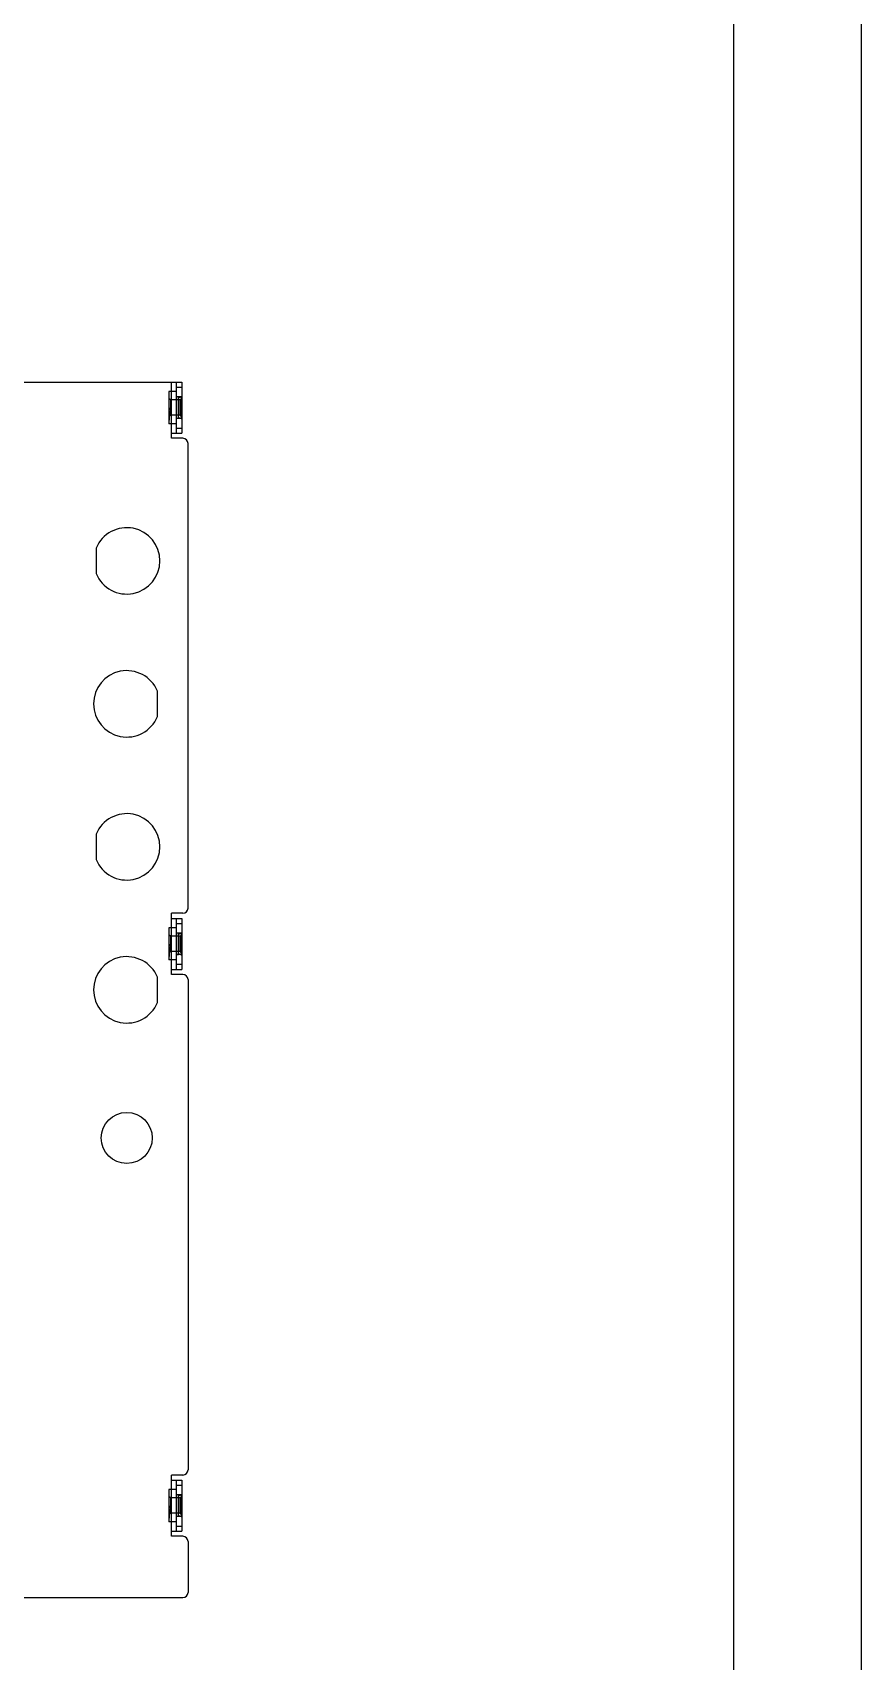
# Model space of a CAD drawing. Header units: millimetres. Extents: x 0 to 8948, y -1340 to 1100.
# Drawn here: x 5780.2 to 5942.4, y -877.8 to -558.9 of the extents above; entities that cross this region are included whole.
import ezdxf

# ---------------------------------------------------------------- set-up
doc = ezdxf.new("R2010")
doc.units = ezdxf.units.MM
doc.header["$LTSCALE"] = 85.25
doc.linetypes.add('HIDDEN', pattern=[0.2, 0.1, -0.1])
doc.layers.get('0').update_dxf_attribs({"linetype": 'CONTINUOUS'})
doc.layers.add('02___PRT_ALL_AXES', color=7, linetype='CONTINUOUS')
doc.layers.add('DEFAULT_2', color=8, linetype='HIDDEN')

msp = doc.modelspace()

# ---------------------------------------------------------------- linework, layer by layer
at = {"color": 7, "linetype": 'Continuous'}
for p, q in [((5942.409, -1339.944), (5942.409, -239.944)), ((5769.102, -627.329), (5809.352, -627.329)), ((5807.352, -629.179), (5807.352, -627.329)), ((5808.352, -637.329), (5808.352, -627.329)), ((5808.352, -629.179), (5806.852, -629.179)), ((5806.852, -629.18), (5806.852, -635.479)), ((5808.352, -628.329), (5809.352, -628.329)), ((5808.352, -635.479), (5806.852, -635.479)), ((5807.352, -638.329), (5807.352, -635.479)), ((5807.352, -637.329), (5809.352, -637.329)), ((5808.352, -636.329), (5809.352, -636.329)), ((5809.602, -638.329), (5807.352, -638.329)), ((5810.602, -730.329), (5810.602, -639.329)), ((5809.602, -731.329), (5807.352, -731.329)), ((5807.352, -734.179), (5807.352, -731.329)), ((5807.352, -732.329), (5809.352, -732.329)), ((5808.352, -742.329), (5808.352, -732.329)), ((5808.352, -733.329), (5809.352, -733.329)), ((5808.352, -734.179), (5806.852, -734.179)), ((5806.852, -734.18), (5806.852, -740.479)), ((5808.352, -740.479), (5806.852, -740.479)), ((5807.352, -743.329), (5807.352, -740.479)), ((5807.352, -742.329), (5809.352, -742.329)), ((5808.352, -741.329), (5809.352, -741.329)), ((5809.602, -743.329), (5807.352, -743.329)), ((5810.602, -744.329), (5810.602, -840.329)), ((5809.602, -841.329), (5807.352, -841.329)), ((5807.352, -844.179), (5807.352, -841.329)), ((5808.352, -844.179), (5806.852, -844.179)), ((5806.852, -844.18), (5806.852, -850.479)), ((5807.352, -842.329), (5809.352, -842.329)), ((5808.352, -852.329), (5808.352, -842.329)), ((5808.352, -843.329), (5809.352, -843.329)), ((5808.352, -850.479), (5806.852, -850.479)), ((5807.352, -853.329), (5807.352, -850.479)), ((5808.352, -851.329), (5809.352, -851.329)), ((5807.352, -852.329), (5809.352, -852.329)), ((5809.602, -853.329), (5807.352, -853.329)), ((5810.602, -854.329), (5810.602, -864.329)), ((5769.102, -865.329), (5809.602, -865.329))]:
    msp.add_line(p, q, dxfattribs=at)
at = {"color": 3, "linetype": 'Continuous'}
for p, q in [((5809.352, -627.329), (5809.352, -637.329)), ((5809.352, -732.329), (5809.352, -742.329)), ((5809.352, -842.329), (5809.352, -852.329))]:
    msp.add_line(p, q, dxfattribs=at)
at = {"color": 7, "linetype": 'Continuous'}
msp.add_lwpolyline([(4417.409, -1314.944), (5917.409, -1314.944), (5917.409, -264.944), (4417.409, -264.944)], close=True, dxfattribs=at)
for centre, start, end in [((5809.602, -639.329), 0, 90), ((5809.602, -730.329), 270, 0), ((5809.602, -744.329), 0, 90), ((5809.602, -840.329), 270, 0), ((5809.602, -854.329), 0, 90), ((5809.602, -864.329), 270, 0)]:
    msp.add_arc(centre, 1, start, end, dxfattribs=at)
at = {"layer": '02___PRT_ALL_AXES', "color": 8, "linetype": 'HIDDEN'}
for p, q in [((5809.352, -630.229), (5808.352, -630.229)), ((5808.352, -634.429), (5808.352, -630.229)), ((5809.352, -634.429), (5809.352, -630.229)), ((5809.352, -634.429), (5808.352, -634.429)), ((5809.352, -735.229), (5808.352, -735.229)), ((5808.352, -739.429), (5808.352, -735.229)), ((5809.352, -739.429), (5809.352, -735.229)), ((5809.352, -739.429), (5808.352, -739.429)), ((5809.352, -845.229), (5808.352, -845.229)), ((5808.352, -849.429), (5808.352, -845.229)), ((5809.352, -849.429), (5809.352, -845.229)), ((5809.352, -849.429), (5808.352, -849.429))]:
    msp.add_line(p, q, dxfattribs=at)
at = {"layer": '02___PRT_ALL_AXES', "color": 7, "linetype": 'Continuous'}
for p, q in [((5792.602, -659.829), (5792.602, -664.829)), ((5804.602, -692.829), (5804.602, -687.829)), ((5792.602, -715.829), (5792.602, -720.829)), ((5804.602, -748.829), (5804.602, -743.829))]:
    msp.add_line(p, q, dxfattribs=at)
msp.add_circle((5798.602, -775.329), 5, dxfattribs=at)
for centre, start, end in [((5798.602, -662.329), 202.61986, 157.38014), ((5798.602, -690.329), 22.61986, 337.38014), ((5798.602, -718.329), 202.61986, 157.38014), ((5798.602, -746.329), 22.61986, 337.38014)]:
    msp.add_arc(centre, 6.5, start, end, dxfattribs=at)
at = {"layer": 'DEFAULT_2', "color": 8, "linetype": 'HIDDEN'}
for p, q in [((5807.152, -630.829), (5806.852, -630.529)), ((5809.022, -630.829), (5807.152, -630.829)), ((5807.152, -630.829), (5807.152, -633.829)), ((5807.352, -635.479), (5807.352, -629.179)), ((5808.732, -630.204), (5808.352, -630.204)), ((5808.732, -630.43), (5809.222, -630.204)), ((5808.732, -634.454), (5808.732, -630.205)), ((5809.022, -630.829), (5809.322, -630.529)), ((5809.022, -630.829), (5809.022, -633.829)), ((5809.322, -630.204), (5809.222, -630.204)), ((5809.222, -630.204), (5809.222, -634.454)), ((5809.322, -634.454), (5809.322, -630.205)), ((5806.872, -632.393), (5806.852, -632.393)), ((5806.872, -632.394), (5806.852, -632.394)), ((5806.872, -632.421), (5806.852, -632.421)), ((5806.852, -632.426), (5806.872, -632.426)), ((5806.872, -632.432), (5806.852, -632.432)), ((5806.872, -632.434), (5806.852, -632.434)), ((5806.872, -632.44), (5806.852, -632.44)), ((5806.872, -632.44), (5806.852, -632.44)), ((5806.872, -632.466), (5806.852, -632.466)), ((5806.872, -632.472), (5806.852, -632.472)), ((5806.872, -632.5), (5806.852, -632.5)), ((5806.872, -632.545), (5806.852, -632.545)), ((5806.872, -632.557), (5806.852, -632.557)), ((5806.872, -632.581), (5806.852, -632.581)), ((5806.872, -632.59), (5806.852, -632.59)), ((5806.872, -632.591), (5806.852, -632.591)), ((5806.872, -632.607), (5806.852, -632.607)), ((5806.872, -632.685), (5806.852, -632.685)), ((5806.872, -632.688), (5806.852, -632.688)), ((5806.852, -632.692), (5806.872, -632.692)), ((5806.872, -632.693), (5806.852, -632.693)), ((5806.872, -632.7), (5806.852, -632.7)), ((5806.852, -632.722), (5806.872, -632.722)), ((5806.872, -632.722), (5806.852, -632.722)), ((5806.872, -632.723), (5806.852, -632.723)), ((5806.872, -632.733), (5806.852, -632.733)), ((5806.872, -632.773), (5806.852, -632.773)), ((5806.852, -632.774), (5806.872, -632.774)), ((5806.872, -632.914), (5806.852, -632.914)), ((5806.872, -632.925), (5806.852, -632.925)), ((5806.872, -633.084), (5806.852, -633.084)), ((5806.872, -633.092), (5806.852, -633.092)), ((5806.872, -633.12), (5806.852, -633.12)), ((5806.872, -633.131), (5806.852, -633.131)), ((5806.872, -633.161), (5806.852, -633.161)), ((5806.872, -633.168), (5806.852, -633.168)), ((5806.872, -633.196), (5806.852, -633.196)), ((5806.852, -633.231), (5806.872, -633.231)), ((5806.872, -633.36), (5806.852, -633.36)), ((5806.852, -633.367), (5806.872, -633.367)), ((5806.872, -633.398), (5806.852, -633.398)), ((5806.852, -633.416), (5806.872, -633.416)), ((5806.852, -633.426), (5806.872, -633.426)), ((5806.872, -633.438), (5806.852, -633.438)), ((5806.872, -633.467), (5806.852, -633.467)), ((5806.852, -633.485), (5806.872, -633.485)), ((5806.872, -633.561), (5806.852, -633.561)), ((5806.872, -633.561), (5806.852, -633.561)), ((5806.872, -633.569), (5806.852, -633.569)), ((5806.872, -633.598), (5806.852, -633.598)), ((5806.872, -633.636), (5806.852, -633.636)), ((5806.872, -633.639), (5806.852, -633.639)), ((5806.872, -633.649), (5806.852, -633.649)), ((5806.872, -633.65), (5806.852, -633.65)), ((5806.852, -633.661), (5806.872, -633.661)), ((5806.872, -633.673), (5806.852, -633.673)), ((5806.872, -633.683), (5806.852, -633.683)), ((5806.852, -633.707), (5806.872, -633.707)), ((5806.872, -633.715), (5806.852, -633.715)), ((5806.872, -633.774), (5806.852, -633.774)), ((5806.852, -633.781), (5806.872, -633.781)), ((5806.872, -633.815), (5806.852, -633.815)), ((5806.872, -633.816), (5806.852, -633.816)), ((5806.852, -633.817), (5806.872, -633.817)), ((5807.152, -633.829), (5806.852, -634.129)), ((5806.872, -633.831), (5806.852, -633.831)), ((5806.872, -633.843), (5806.852, -633.843)), ((5806.872, -633.845), (5806.852, -633.845)), ((5806.872, -633.846), (5806.852, -633.846)), ((5806.872, -633.856), (5806.852, -633.856)), ((5806.852, -633.86), (5806.872, -633.86)), ((5806.872, -633.874), (5806.852, -633.874)), ((5806.872, -633.876), (5806.852, -633.876)), ((5806.872, -633.891), (5806.852, -633.891)), ((5806.872, -633.897), (5806.852, -633.897)), ((5806.852, -633.922), (5806.872, -633.922)), ((5806.872, -633.934), (5806.852, -633.934)), ((5806.872, -633.935), (5806.852, -633.935)), ((5806.872, -633.996), (5806.852, -633.996)), ((5806.872, -633.997), (5806.852, -633.997)), ((5806.872, -634.004), (5806.852, -634.004)), ((5806.872, -634.006), (5806.852, -634.006)), ((5806.872, -634.019), (5806.852, -634.019)), ((5806.872, -634.021), (5806.852, -634.021)), ((5806.852, -634.024), (5806.872, -634.024)), ((5806.852, -634.038), (5806.872, -634.038)), ((5806.872, -634.04), (5806.852, -634.04)), ((5806.872, -634.042), (5806.852, -634.042)), ((5806.852, -634.044), (5806.872, -634.044)), ((5806.872, -634.062), (5806.852, -634.062)), ((5806.872, -634.129), (5806.852, -634.129)), ((5806.872, -634.136), (5806.852, -634.136)), ((5806.872, -634.138), (5806.852, -634.138)), ((5806.872, -634.142), (5806.852, -634.142)), ((5806.872, -634.171), (5806.852, -634.171)), ((5806.872, -634.184), (5806.852, -634.184)), ((5806.872, -634.228), (5806.852, -634.228)), ((5806.852, -634.23), (5806.872, -634.23)), ((5806.872, -634.241), (5806.852, -634.241)), ((5806.872, -634.252), (5806.852, -634.252)), ((5806.872, -634.258), (5806.852, -634.258)), ((5806.872, -634.259), (5806.852, -634.259)), ((5806.872, -634.285), (5806.852, -634.285)), ((5806.872, -634.288), (5806.852, -634.288)), ((5806.852, -634.289), (5806.872, -634.289)), ((5806.872, -634.308), (5806.852, -634.308)), ((5806.852, -634.321), (5806.872, -634.321)), ((5806.872, -634.329), (5806.852, -634.329)), ((5806.872, -634.363), (5806.852, -634.363)), ((5806.872, -634.443), (5806.852, -634.443)), ((5806.872, -634.477), (5806.852, -634.477)), ((5806.872, -632.393), (5806.872, -632.774)), ((5806.872, -632.914), (5806.872, -634.805)), ((5809.022, -633.829), (5807.152, -633.829)), ((5808.732, -634.454), (5808.352, -634.454)), ((5808.732, -634.229), (5809.222, -634.454)), ((5809.022, -633.829), (5809.322, -634.129)), ((5809.322, -634.454), (5809.222, -634.454)), ((5806.852, -634.7), (5806.872, -634.7)), ((5806.872, -634.71), (5806.852, -634.71)), ((5806.872, -634.721), (5806.852, -634.721)), ((5806.852, -634.722), (5806.872, -634.722)), ((5806.852, -634.723), (5806.872, -634.723)), ((5806.872, -634.723), (5806.852, -634.723)), ((5806.872, -634.762), (5806.852, -634.762)), ((5806.852, -634.769), (5806.872, -634.769)), ((5806.872, -634.792), (5806.852, -634.792)), ((5806.872, -634.805), (5806.852, -634.805)), ((5807.152, -735.829), (5806.852, -735.529)), ((5809.022, -735.829), (5807.152, -735.829)), ((5807.152, -735.829), (5807.152, -738.829)), ((5807.352, -740.479), (5807.352, -734.179)), ((5808.732, -735.204), (5808.352, -735.204)), ((5808.732, -735.43), (5809.222, -735.204)), ((5808.732, -739.454), (5808.732, -735.205)), ((5809.022, -735.829), (5809.322, -735.529)), ((5809.022, -735.829), (5809.022, -738.829)), ((5809.322, -735.204), (5809.222, -735.204)), ((5809.222, -735.204), (5809.222, -739.454)), ((5809.322, -739.454), (5809.322, -735.205)), ((5806.872, -737.393), (5806.852, -737.393)), ((5806.872, -737.394), (5806.852, -737.394)), ((5806.872, -737.421), (5806.852, -737.421)), ((5806.852, -737.426), (5806.872, -737.426)), ((5806.872, -737.432), (5806.852, -737.432)), ((5806.872, -737.434), (5806.852, -737.434)), ((5806.872, -737.44), (5806.852, -737.44)), ((5806.872, -737.44), (5806.852, -737.44)), ((5806.872, -737.466), (5806.852, -737.466)), ((5806.872, -737.472), (5806.852, -737.472)), ((5806.872, -737.5), (5806.852, -737.5)), ((5806.872, -737.545), (5806.852, -737.545)), ((5806.872, -737.557), (5806.852, -737.557)), ((5806.872, -737.581), (5806.852, -737.581)), ((5806.872, -737.59), (5806.852, -737.59)), ((5806.872, -737.591), (5806.852, -737.591)), ((5806.872, -737.607), (5806.852, -737.607)), ((5806.872, -737.685), (5806.852, -737.685)), ((5806.872, -737.688), (5806.852, -737.688)), ((5806.852, -737.692), (5806.872, -737.692)), ((5806.872, -737.693), (5806.852, -737.693)), ((5806.872, -737.7), (5806.852, -737.7)), ((5806.852, -737.722), (5806.872, -737.722)), ((5806.872, -737.722), (5806.852, -737.722)), ((5806.872, -737.723), (5806.852, -737.723)), ((5806.872, -737.733), (5806.852, -737.733)), ((5806.872, -737.773), (5806.852, -737.773)), ((5806.852, -737.774), (5806.872, -737.774)), ((5806.872, -737.914), (5806.852, -737.914)), ((5806.872, -737.925), (5806.852, -737.925)), ((5806.872, -738.084), (5806.852, -738.084)), ((5806.872, -738.092), (5806.852, -738.092)), ((5806.872, -738.12), (5806.852, -738.12)), ((5806.872, -738.131), (5806.852, -738.131)), ((5806.872, -738.161), (5806.852, -738.161)), ((5806.872, -738.168), (5806.852, -738.168)), ((5806.872, -738.196), (5806.852, -738.196)), ((5806.852, -738.231), (5806.872, -738.231)), ((5806.872, -738.36), (5806.852, -738.36)), ((5806.852, -738.367), (5806.872, -738.367)), ((5806.872, -738.398), (5806.852, -738.398)), ((5806.852, -738.416), (5806.872, -738.416)), ((5806.852, -738.426), (5806.872, -738.426)), ((5806.872, -738.438), (5806.852, -738.438)), ((5806.872, -738.467), (5806.852, -738.467)), ((5806.852, -738.485), (5806.872, -738.485)), ((5806.872, -738.561), (5806.852, -738.561)), ((5806.872, -738.561), (5806.852, -738.561)), ((5806.872, -738.569), (5806.852, -738.569)), ((5806.872, -738.598), (5806.852, -738.598)), ((5806.872, -738.636), (5806.852, -738.636)), ((5806.872, -738.639), (5806.852, -738.639)), ((5806.872, -738.649), (5806.852, -738.649)), ((5806.872, -738.65), (5806.852, -738.65)), ((5806.852, -738.661), (5806.872, -738.661)), ((5806.872, -738.673), (5806.852, -738.673)), ((5806.872, -738.683), (5806.852, -738.683)), ((5806.852, -738.707), (5806.872, -738.707)), ((5806.872, -738.715), (5806.852, -738.715)), ((5806.872, -738.774), (5806.852, -738.774)), ((5806.852, -738.781), (5806.872, -738.781)), ((5806.872, -738.815), (5806.852, -738.815)), ((5806.872, -738.816), (5806.852, -738.816)), ((5806.852, -738.817), (5806.872, -738.817)), ((5807.152, -738.829), (5806.852, -739.129)), ((5806.872, -738.831), (5806.852, -738.831)), ((5806.872, -738.843), (5806.852, -738.843)), ((5806.872, -738.845), (5806.852, -738.845)), ((5806.872, -738.846), (5806.852, -738.846)), ((5806.872, -738.856), (5806.852, -738.856)), ((5806.852, -738.86), (5806.872, -738.86)), ((5806.872, -738.874), (5806.852, -738.874)), ((5806.872, -738.876), (5806.852, -738.876)), ((5806.872, -738.891), (5806.852, -738.891)), ((5806.872, -738.897), (5806.852, -738.897)), ((5806.852, -738.922), (5806.872, -738.922)), ((5806.872, -738.934), (5806.852, -738.934)), ((5806.872, -738.935), (5806.852, -738.935)), ((5806.872, -738.996), (5806.852, -738.996)), ((5806.872, -738.997), (5806.852, -738.997)), ((5806.872, -739.004), (5806.852, -739.004)), ((5806.872, -739.006), (5806.852, -739.006)), ((5806.872, -739.019), (5806.852, -739.019)), ((5806.872, -739.021), (5806.852, -739.021)), ((5806.852, -739.024), (5806.872, -739.024)), ((5806.852, -739.038), (5806.872, -739.038)), ((5806.872, -739.04), (5806.852, -739.04)), ((5806.872, -739.042), (5806.852, -739.042)), ((5806.852, -739.044), (5806.872, -739.044)), ((5806.872, -739.062), (5806.852, -739.062)), ((5806.872, -739.129), (5806.852, -739.129)), ((5806.872, -739.136), (5806.852, -739.136)), ((5806.872, -739.138), (5806.852, -739.138)), ((5806.872, -739.142), (5806.852, -739.142)), ((5806.872, -739.171), (5806.852, -739.171)), ((5806.872, -739.184), (5806.852, -739.184)), ((5806.872, -739.228), (5806.852, -739.228)), ((5806.852, -739.23), (5806.872, -739.23)), ((5806.872, -739.241), (5806.852, -739.241)), ((5806.872, -739.252), (5806.852, -739.252)), ((5806.872, -739.258), (5806.852, -739.258)), ((5806.872, -739.259), (5806.852, -739.259)), ((5806.872, -739.285), (5806.852, -739.285)), ((5806.872, -739.288), (5806.852, -739.288)), ((5806.852, -739.289), (5806.872, -739.289)), ((5806.872, -739.308), (5806.852, -739.308)), ((5806.852, -739.321), (5806.872, -739.321)), ((5806.872, -739.329), (5806.852, -739.329)), ((5806.872, -739.363), (5806.852, -739.363)), ((5806.872, -739.443), (5806.852, -739.443)), ((5806.872, -739.477), (5806.852, -739.477)), ((5806.852, -739.7), (5806.872, -739.7)), ((5806.872, -739.71), (5806.852, -739.71)), ((5806.872, -739.721), (5806.852, -739.721)), ((5806.852, -739.722), (5806.872, -739.722)), ((5806.852, -739.723), (5806.872, -739.723)), ((5806.872, -739.723), (5806.852, -739.723)), ((5806.872, -739.762), (5806.852, -739.762)), ((5806.852, -739.769), (5806.872, -739.769)), ((5806.872, -739.792), (5806.852, -739.792)), ((5806.872, -739.805), (5806.852, -739.805)), ((5806.872, -737.393), (5806.872, -737.774)), ((5806.872, -737.914), (5806.872, -739.805)), ((5809.022, -738.829), (5807.152, -738.829)), ((5808.732, -739.454), (5808.352, -739.454)), ((5808.732, -739.229), (5809.222, -739.454)), ((5809.022, -738.829), (5809.322, -739.129)), ((5809.322, -739.454), (5809.222, -739.454)), ((5807.352, -850.479), (5807.352, -844.179)), ((5807.152, -845.829), (5806.852, -845.529)), ((5806.872, -847.393), (5806.852, -847.393)), ((5806.872, -847.394), (5806.852, -847.394)), ((5806.872, -847.421), (5806.852, -847.421)), ((5806.852, -847.426), (5806.872, -847.426)), ((5806.872, -847.432), (5806.852, -847.432)), ((5806.872, -847.434), (5806.852, -847.434)), ((5806.872, -847.44), (5806.852, -847.44)), ((5806.872, -847.44), (5806.852, -847.44)), ((5806.872, -847.466), (5806.852, -847.466)), ((5806.872, -847.472), (5806.852, -847.472)), ((5806.872, -847.5), (5806.852, -847.5)), ((5806.872, -847.545), (5806.852, -847.545)), ((5806.872, -847.557), (5806.852, -847.557)), ((5806.872, -847.581), (5806.852, -847.581)), ((5806.872, -847.59), (5806.852, -847.59)), ((5806.872, -847.591), (5806.852, -847.591)), ((5806.872, -847.607), (5806.852, -847.607)), ((5806.872, -847.685), (5806.852, -847.685)), ((5806.872, -847.688), (5806.852, -847.688)), ((5806.852, -847.692), (5806.872, -847.692)), ((5806.872, -847.693), (5806.852, -847.693)), ((5806.872, -847.7), (5806.852, -847.7)), ((5806.852, -847.722), (5806.872, -847.722)), ((5806.872, -847.722), (5806.852, -847.722)), ((5806.872, -847.723), (5806.852, -847.723)), ((5806.872, -847.733), (5806.852, -847.733)), ((5806.872, -847.773), (5806.852, -847.773)), ((5806.852, -847.774), (5806.872, -847.774)), ((5806.872, -847.914), (5806.852, -847.914)), ((5806.872, -847.925), (5806.852, -847.925)), ((5806.872, -848.084), (5806.852, -848.084)), ((5806.872, -848.092), (5806.852, -848.092)), ((5806.872, -848.12), (5806.852, -848.12)), ((5806.872, -848.131), (5806.852, -848.131)), ((5806.872, -848.161), (5806.852, -848.161)), ((5806.872, -848.168), (5806.852, -848.168)), ((5806.872, -848.196), (5806.852, -848.196)), ((5806.852, -848.231), (5806.872, -848.231)), ((5806.872, -848.36), (5806.852, -848.36)), ((5806.852, -848.367), (5806.872, -848.367)), ((5806.872, -847.393), (5806.872, -847.774)), ((5806.872, -847.914), (5806.872, -849.805)), ((5809.022, -845.829), (5807.152, -845.829)), ((5807.152, -845.829), (5807.152, -848.829)), ((5808.732, -845.204), (5808.352, -845.204)), ((5808.732, -845.43), (5809.222, -845.204)), ((5808.732, -849.454), (5808.732, -845.205)), ((5809.022, -845.829), (5809.322, -845.529)), ((5809.022, -845.829), (5809.022, -848.829)), ((5809.322, -845.204), (5809.222, -845.204)), ((5809.222, -845.204), (5809.222, -849.454)), ((5809.322, -849.454), (5809.322, -845.205)), ((5806.872, -848.398), (5806.852, -848.398)), ((5806.852, -848.416), (5806.872, -848.416)), ((5806.852, -848.426), (5806.872, -848.426)), ((5806.872, -848.438), (5806.852, -848.438)), ((5806.872, -848.467), (5806.852, -848.467)), ((5806.852, -848.485), (5806.872, -848.485)), ((5806.872, -848.561), (5806.852, -848.561)), ((5806.872, -848.561), (5806.852, -848.561)), ((5806.872, -848.569), (5806.852, -848.569)), ((5806.872, -848.598), (5806.852, -848.598)), ((5806.872, -848.636), (5806.852, -848.636)), ((5806.872, -848.639), (5806.852, -848.639)), ((5806.872, -848.649), (5806.852, -848.649)), ((5806.872, -848.65), (5806.852, -848.65)), ((5806.852, -848.661), (5806.872, -848.661)), ((5806.872, -848.673), (5806.852, -848.673)), ((5806.872, -848.683), (5806.852, -848.683)), ((5806.852, -848.707), (5806.872, -848.707)), ((5806.872, -848.715), (5806.852, -848.715)), ((5806.872, -848.774), (5806.852, -848.774)), ((5806.852, -848.781), (5806.872, -848.781)), ((5806.872, -848.815), (5806.852, -848.815)), ((5806.872, -848.816), (5806.852, -848.816)), ((5806.852, -848.817), (5806.872, -848.817)), ((5807.152, -848.829), (5806.852, -849.129)), ((5806.872, -848.831), (5806.852, -848.831)), ((5806.872, -848.843), (5806.852, -848.843)), ((5806.872, -848.845), (5806.852, -848.845)), ((5806.872, -848.846), (5806.852, -848.846)), ((5806.872, -848.856), (5806.852, -848.856)), ((5806.852, -848.86), (5806.872, -848.86)), ((5806.872, -848.874), (5806.852, -848.874)), ((5806.872, -848.876), (5806.852, -848.876)), ((5806.872, -848.891), (5806.852, -848.891)), ((5806.872, -848.897), (5806.852, -848.897)), ((5806.852, -848.922), (5806.872, -848.922)), ((5806.872, -848.934), (5806.852, -848.934)), ((5806.872, -848.935), (5806.852, -848.935)), ((5806.872, -848.996), (5806.852, -848.996)), ((5806.872, -848.997), (5806.852, -848.997)), ((5806.872, -849.004), (5806.852, -849.004)), ((5806.872, -849.006), (5806.852, -849.006)), ((5806.872, -849.019), (5806.852, -849.019)), ((5806.872, -849.021), (5806.852, -849.021)), ((5806.852, -849.024), (5806.872, -849.024)), ((5806.852, -849.038), (5806.872, -849.038)), ((5806.872, -849.04), (5806.852, -849.04)), ((5806.872, -849.042), (5806.852, -849.042)), ((5806.852, -849.044), (5806.872, -849.044)), ((5806.872, -849.062), (5806.852, -849.062)), ((5806.872, -849.129), (5806.852, -849.129)), ((5806.872, -849.136), (5806.852, -849.136)), ((5806.872, -849.138), (5806.852, -849.138)), ((5806.872, -849.142), (5806.852, -849.142)), ((5806.872, -849.171), (5806.852, -849.171)), ((5806.872, -849.184), (5806.852, -849.184)), ((5806.872, -849.228), (5806.852, -849.228)), ((5806.852, -849.23), (5806.872, -849.23)), ((5806.872, -849.241), (5806.852, -849.241)), ((5806.872, -849.252), (5806.852, -849.252)), ((5806.872, -849.258), (5806.852, -849.258)), ((5806.872, -849.259), (5806.852, -849.259)), ((5806.872, -849.285), (5806.852, -849.285)), ((5806.872, -849.288), (5806.852, -849.288)), ((5806.852, -849.289), (5806.872, -849.289)), ((5806.872, -849.308), (5806.852, -849.308)), ((5806.852, -849.321), (5806.872, -849.321)), ((5806.872, -849.329), (5806.852, -849.329)), ((5806.872, -849.363), (5806.852, -849.363)), ((5806.872, -849.443), (5806.852, -849.443)), ((5806.872, -849.477), (5806.852, -849.477)), ((5806.852, -849.7), (5806.872, -849.7)), ((5806.872, -849.71), (5806.852, -849.71)), ((5806.872, -849.721), (5806.852, -849.721)), ((5806.852, -849.722), (5806.872, -849.722)), ((5806.852, -849.723), (5806.872, -849.723)), ((5806.872, -849.723), (5806.852, -849.723)), ((5806.872, -849.762), (5806.852, -849.762)), ((5806.852, -849.769), (5806.872, -849.769)), ((5806.872, -849.792), (5806.852, -849.792)), ((5806.872, -849.805), (5806.852, -849.805)), ((5809.022, -848.829), (5807.152, -848.829)), ((5808.732, -849.454), (5808.352, -849.454)), ((5808.732, -849.229), (5809.222, -849.454)), ((5809.022, -848.829), (5809.322, -849.129)), ((5809.322, -849.454), (5809.222, -849.454))]:
    msp.add_line(p, q, dxfattribs=at)

doc.saveas('drawing.dxf')
